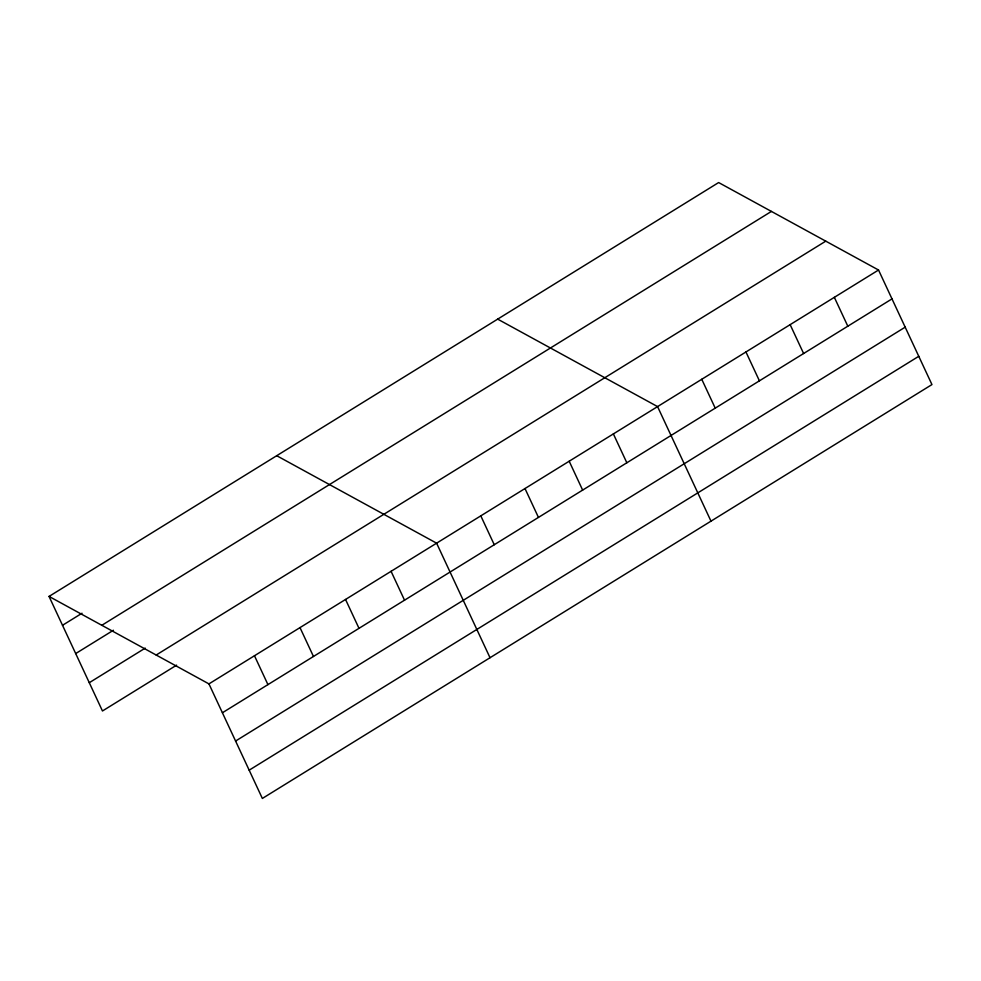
<?xml version="1.0" encoding="UTF-8"?>
<svg xmlns="http://www.w3.org/2000/svg" width="981" height="981" viewBox="0 0 981 981"><rect width="100%" height="100%" fill="white"/><g stroke="black" fill="none" stroke-linecap="round" stroke-linejoin="round"><path stroke-width="1.47" d="M49.05 596.423L718.644 182.552L878.535 270.02L931.95 384.577L262.356 798.448L208.941 683.892L49.05 596.423L102.465 710.98L176.617 665.143M62.514 625.289L82.024 613.235M101.816 625.289L771.409 211.418M75.696 653.567L113.416 630.256M89.283 682.702L145.225 648.122M156.175 655.026L825.769 241.154M208.941 683.892L878.535 270.02M222.405 712.758L891.999 298.886M235.587 741.035L905.181 327.164M249.174 770.171L918.768 356.299M497.674 319.132L657.564 406.6L710.98 521.144M276.716 455.711L436.606 543.18L490.022 657.724M834.341 297.329L847.805 326.195M790.146 324.65L803.611 353.516M745.952 351.971L759.417 380.824M701.758 379.279L715.223 408.145M613.37 433.909L626.834 462.774M569.188 461.229L582.64 490.095M524.994 488.538L538.446 517.404M480.8 515.859L494.252 544.725M391.076 571.322L404.528 600.176M345.545 599.465L358.997 628.331M300.002 627.607L313.466 656.473M254.471 655.749L267.936 684.615"/></g></svg>
